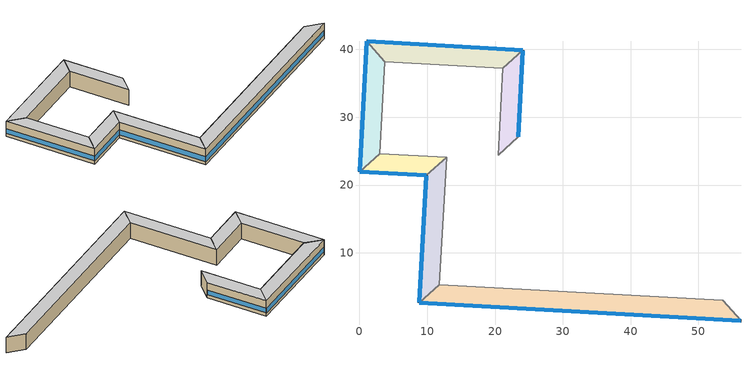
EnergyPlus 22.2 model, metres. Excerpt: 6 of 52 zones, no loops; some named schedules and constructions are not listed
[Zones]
Building Story 1 ThermalZone 1
 floor ground (Typical Insulated Carpeted 8in Slab Floor): 24.12,39.87 23.45,27.1 20.47,24.43 21.14,37.2 z0
 wall outside (Typical Insulated Steel Framed Exterior Wall R-20.41): 23.45,27.1 24.12,39.87 z0:3.6
 wall adiabatic (Typical Interior Wall): 24.12,39.87 21.14,37.2 20.47,24.43 23.45,27.1 z0:3.6
 window (U 0.48 SHGC 0.40 Dbl Ref-D Clr 6mm/13mm): 23.45,27.12 24.11,39.85 z0.76:1.85
 ceiling adiabatic (Typical Interior Floor): 21.14,37.2 20.47,24.43 23.45,27.1 24.12,39.87 z3.6
Building Story 1 ThermalZone 10
 floor ground (Typical Insulated Carpeted 8in Slab Floor): 9.88,21.43 0,21.99 2.98,24.65 12.87,24.1 z0
 wall outside (Typical Insulated Steel Framed Exterior Wall R-20.41): 0,21.99 9.88,21.43 z0:3.6
 wall adiabatic (Typical Interior Wall): 9.88,21.43 12.87,24.1 2.98,24.65 0,21.99 z0:3.6
 window (U 0.48 SHGC 0.40 Dbl Ref-D Clr 6mm/13mm): 0.03,21.99 9.86,21.44 z0.76:1.85
 ceiling adiabatic (Typical Interior Floor): 12.87,24.1 2.98,24.65 0,21.99 9.88,21.43 z3.6
Building Story 1 ThermalZone 11
 floor ground (Typical Insulated Carpeted 8in Slab Floor): 0,21.99 1.09,41.2 3.75,38.22 2.98,24.65 z0
 wall outside (Typical Insulated Steel Framed Exterior Wall R-20.41): 1.09,41.2 0,21.99 z0:3.6
 wall adiabatic (Typical Interior Wall): 0,21.99 2.98,24.65 3.75,38.22 1.09,41.2 z0:3.6
 window (U 0.48 SHGC 0.40 Dbl Ref-D Clr 6mm/13mm): 1.09,41.18 0,22.02 z0.76:1.84
 ceiling adiabatic (Typical Interior Floor): 2.98,24.65 3.75,38.22 1.09,41.2 0,21.99 z3.6
Building Story 1 ThermalZone 12
 floor ground (Typical Insulated Carpeted 8in Slab Floor): 1.09,41.2 24.12,39.87 21.14,37.2 3.75,38.22 z0
 wall outside (Typical Insulated Steel Framed Exterior Wall R-20.41): 24.12,39.87 1.09,41.2 z0:3.6
 wall adiabatic (Typical Interior Wall): 1.09,41.2 3.75,38.22 21.14,37.2 24.12,39.87 z0:3.6
 window (U 0.48 SHGC 0.40 Dbl Ref-D Clr 6mm/13mm): 24.09,39.87 1.11,41.2 z0.76:1.84
 ceiling adiabatic (Typical Interior Floor): 3.75,38.22 21.14,37.2 24.12,39.87 1.09,41.2 z3.6
Building Story 1 ThermalZone 8
 floor ground (Typical Insulated Carpeted 8in Slab Floor): 56.27,0 8.79,2.67 11.78,5.33 53.6,2.98 z0
 wall outside (Typical Insulated Steel Framed Exterior Wall R-20.41): 8.79,2.67 56.27,0 z0:3.6
 wall adiabatic (Typical Interior Wall): 56.27,0 53.6,2.98 11.78,5.33 8.79,2.67 z0:3.6
 window (U 0.48 SHGC 0.40 Dbl Ref-D Clr 6mm/13mm): 8.82,2.66 56.24,0 z0.76:1.84
 ceiling adiabatic (Typical Interior Floor): 53.6,2.98 11.78,5.33 8.79,2.67 56.27,0 z3.6
Building Story 1 ThermalZone 9
 floor ground (Typical Insulated Carpeted 8in Slab Floor): 8.79,2.67 9.88,21.43 12.87,24.1 11.78,5.33 z0
 wall outside (Typical Insulated Steel Framed Exterior Wall R-20.41): 9.88,21.43 8.79,2.67 z0:3.6
 wall adiabatic (Typical Interior Wall): 8.79,2.67 11.78,5.33 12.87,24.1 9.88,21.43 z0:3.6
 window (U 0.48 SHGC 0.40 Dbl Ref-D Clr 6mm/13mm): 9.88,21.41 8.79,2.69 z0.76:1.84
 ceiling adiabatic (Typical Interior Floor): 11.78,5.33 12.87,24.1 9.88,21.43 8.79,2.67 z3.6
[Schedule:Day:Interval]
DataCenter_EQUIP_SCH Wknd|Wkdy|Hol Day 4; DataCenter_EQUIP_SCH Wknd|Wkdy|Hol Day 8; DataCenter_EQUIP_SCH Winter Design Day 11: No, 24:00, 0.25
DataCenter_EQUIP_SCH Wknd|Wkdy|Hol Day 5; DataCenter_EQUIP_SCH Wknd|Wkdy|Hol Day 9: No, 24:00, 0.5
DataCenter_EQUIP_SCH Wknd|Wkdy|Hol Day 6; DataCenter_EQUIP_SCH Wknd|Wkdy|Hol Day 10: No, 24:00, 0.75
DataCenter_EQUIP_SCH Wknd|Wkdy|Hol Day 7; DataCenter_EQUIP_SCH Wknd|Wkdy|Hol Day 11; DataCenter_EQUIP_SCH Summer Design Day: No, 24:00, 1
Schedule Day 3: No, 24:00, 0
SchoolSecondary BLDG_EQUIP_SCH_2013 Default|Wknd Day; SchoolSecondary BLDG_EQUIP_SCH_2013 Default|Wknd Day 2; SchoolSecondary BLDG_EQUIP_SCH_2013 Default: No, 24:00, 0.295624
SchoolSecondary BLDG_EQUIP_SCH_2013 Wkdy Day; SchoolSecondary BLDG_EQUIP_SCH_2013 Wkdy Day 2: No, 08:00, 0.295624, 17:00, 0.90367, 21:00, 0.332931, 24:00, 0.295624
SchoolSecondary BLDG_EQUIP_SCH_2013 Default|Wknd Day 1: No, 24:00, 0.21116
SchoolSecondary BLDG_EQUIP_SCH_2013 Wkdy Day 1: No, 08:00, 0.21116, 17:00, 0.475616, 21:00, 0.237808, 24:00, 0.21116
SchoolSecondary BLDG_EQUIP_SCH_2013 Summer Design Day: No, 08:00, 0.35, 17:00, 0.95, 24:00, 0.35
SchoolSecondary BLDG_EQUIP_SCH_2013 Winter Design Day 2: No, 24:00, 0.35
SchoolSecondary KITCHEN_ELEC_EQUIP_SCH Wknd Day; SchoolSecondary KITCHEN_ELEC_EQUIP_SCH Wknd Day 1; SchoolSecondary KITCHEN_ELEC_EQUIP_SCH Default; SchoolSecondary KITCHEN_ELEC_EQUIP_SCH Winter Design Day: No, 24:00, 0.1
SchoolSecondary KITCHEN_ELEC_EQUIP_SCH Wkdy Day; SchoolSecondary KITCHEN_ELEC_EQUIP_SCH Wkdy Day 1; SchoolSecondary KITCHEN_ELEC_EQUIP_SCH Wkdy Day 2; SchoolSecondary KITCHEN_ELEC_EQUIP_SCH Summer Design Day: No, 08:00, 0.1, 10:00, 0.15, 13:00, 0.25, 15:00, 0.15, 24:00, 0.1
SchoolSecondary KITCHEN_GAS_EQUIP_SCH Wknd Day; SchoolSecondary KITCHEN_GAS_EQUIP_SCH Wknd Day 1; SchoolSecondary KITCHEN_GAS_EQUIP_SCH Default; SchoolSecondary KITCHEN_GAS_EQUIP_SCH Winter Design Day: No, 24:00, 0.02
SchoolSecondary KITCHEN_GAS_EQUIP_SCH Wkdy|SmrDsn Day; SchoolSecondary KITCHEN_GAS_EQUIP_SCH Wkdy|SmrDsn Day 1; SchoolSecondary KITCHEN_GAS_EQUIP_SCH Wkdy|SmrDsn Day 2; SchoolSecondary KITCHEN_GAS_EQUIP_SCH Summer Design Day: No, 08:00, 0.02, 10:00, 0.15, 13:00, 0.2, 15:00, 0.1, 24:00, 0.02
[Schedule:Week:Daily]
SchoolSecondary BLDG_LIGHT_SCH_2013 Week Rule - Jan1-Jun24: SchoolSecondary BLDG_LIGHT_SCH_2013 Wknd Day, SchoolSecondary BLDG_LIGHT_SCH_2013 Wkdy Day, SchoolSecondary BLDG_LIGHT_SCH_2013 Wkdy Day, SchoolSecondary BLDG_LIGHT_SCH_2013 Wkdy Day, SchoolSecondary BLDG_LIGHT_SCH_2013 Wkdy Day, SchoolSecondary BLDG_LIGHT_SCH_2013 Wkdy Day, SchoolSecondary BLDG_LIGHT_SCH_2013 Wknd Day, SchoolSecondary BLDG_LIGHT_SCH_2013 Default, SchoolSecondary BLDG_LIGHT_SCH_2013 Summer Design Day, SchoolSecondary BLDG_LIGHT_SCH_2013 Winter Design Day, SchoolSecondary BLDG_LIGHT_SCH_2013 Default, SchoolSecondary BLDG_LIGHT_SCH_2013 Default
SchoolSecondary BLDG_LIGHT_SCH_2013 Week Rule - Jun25-Jul1: SchoolSecondary BLDG_LIGHT_SCH_2013 Wknd Day, SchoolSecondary BLDG_LIGHT_SCH_2013 Wkdy Day, SchoolSecondary BLDG_LIGHT_SCH_2013 Wkdy Day, SchoolSecondary BLDG_LIGHT_SCH_2013 Wkdy Day, SchoolSecondary BLDG_LIGHT_SCH_2013 Wkdy Day, SchoolSecondary BLDG_LIGHT_SCH_2013 Wkdy Day, SchoolSecondary BLDG_LIGHT_SCH_2013 Wknd Day 1, SchoolSecondary BLDG_LIGHT_SCH_2013 Default, SchoolSecondary BLDG_LIGHT_SCH_2013 Summer Design Day, SchoolSecondary BLDG_LIGHT_SCH_2013 Winter Design Day, SchoolSecondary BLDG_LIGHT_SCH_2013 Default, SchoolSecondary BLDG_LIGHT_SCH_2013 Default
SchoolSecondary BLDG_LIGHT_SCH_2013 Week Rule - Jul2-Aug26: SchoolSecondary BLDG_LIGHT_SCH_2013 Wknd Day 1, SchoolSecondary BLDG_LIGHT_SCH_2013 Wkdy Day 1, SchoolSecondary BLDG_LIGHT_SCH_2013 Wkdy Day 1, SchoolSecondary BLDG_LIGHT_SCH_2013 Wkdy Day 1, SchoolSecondary BLDG_LIGHT_SCH_2013 Wkdy Day 1, SchoolSecondary BLDG_LIGHT_SCH_2013 Wkdy Day 1, SchoolSecondary BLDG_LIGHT_SCH_2013 Wknd Day 1, SchoolSecondary BLDG_LIGHT_SCH_2013 Default, SchoolSecondary BLDG_LIGHT_SCH_2013 Summer Design Day, SchoolSecondary BLDG_LIGHT_SCH_2013 Winter Design Day, SchoolSecondary BLDG_LIGHT_SCH_2013 Default, SchoolSecondary BLDG_LIGHT_SCH_2013 Default
SchoolSecondary BLDG_LIGHT_SCH_2013 Week Rule - Aug27-Sep2: SchoolSecondary BLDG_LIGHT_SCH_2013 Wknd Day 1, SchoolSecondary BLDG_LIGHT_SCH_2013 Wkdy Day 1, SchoolSecondary BLDG_LIGHT_SCH_2013 Wkdy Day 1, SchoolSecondary BLDG_LIGHT_SCH_2013 Wkdy Day 1, SchoolSecondary BLDG_LIGHT_SCH_2013 Wkdy Day 1, SchoolSecondary BLDG_LIGHT_SCH_2013 Wkdy Day 2, SchoolSecondary BLDG_LIGHT_SCH_2013 Default, SchoolSecondary BLDG_LIGHT_SCH_2013 Default, SchoolSecondary BLDG_LIGHT_SCH_2013 Summer Design Day, SchoolSecondary BLDG_LIGHT_SCH_2013 Winter Design Day, SchoolSecondary BLDG_LIGHT_SCH_2013 Default, SchoolSecondary BLDG_LIGHT_SCH_2013 Default
SchoolSecondary BLDG_LIGHT_SCH_2013 Week Rule - Sep3-Dec31: SchoolSecondary BLDG_LIGHT_SCH_2013 Default, SchoolSecondary BLDG_LIGHT_SCH_2013 Wkdy Day 2, SchoolSecondary BLDG_LIGHT_SCH_2013 Wkdy Day 2, SchoolSecondary BLDG_LIGHT_SCH_2013 Wkdy Day 2, SchoolSecondary BLDG_LIGHT_SCH_2013 Wkdy Day 2, SchoolSecondary BLDG_LIGHT_SCH_2013 Wkdy Day 2, SchoolSecondary BLDG_LIGHT_SCH_2013 Default, SchoolSecondary BLDG_LIGHT_SCH_2013 Default, SchoolSecondary BLDG_LIGHT_SCH_2013 Summer Design Day, SchoolSecondary BLDG_LIGHT_SCH_2013 Winter Design Day, SchoolSecondary BLDG_LIGHT_SCH_2013 Default, SchoolSecondary BLDG_LIGHT_SCH_2013 Default
SchoolSecondary BLDG_LIGHT_LIBRARY_SCH_2013 Week Rule - Jan1-Jun24: SchoolSecondary BLDG_LIGHT_LIBRARY_SCH_2013 Wknd Day, SchoolSecondary BLDG_LIGHT_LIBRARY_SCH_2013 Wkdy Day, SchoolSecondary BLDG_LIGHT_LIBRARY_SCH_2013 Wkdy Day, SchoolSecondary BLDG_LIGHT_LIBRARY_SCH_2013 Wkdy Day, SchoolSecondary BLDG_LIGHT_LIBRARY_SCH_2013 Wkdy Day, SchoolSecondary BLDG_LIGHT_LIBRARY_SCH_2013 Wkdy Day, SchoolSecondary BLDG_LIGHT_LIBRARY_SCH_2013 Wknd Day, SchoolSecondary BLDG_LIGHT_LIBRARY_SCH_2013 Default, SchoolSecondary BLDG_LIGHT_LIBRARY_SCH_2013 Summer Design Day, SchoolSecondary BLDG_LIGHT_LIBRARY_SCH_2013 Winter Design Day, SchoolSecondary BLDG_LIGHT_LIBRARY_SCH_2013 Default, SchoolSecondary BLDG_LIGHT_LIBRARY_SCH_2013 Default
SchoolSecondary BLDG_LIGHT_LIBRARY_SCH_2013 Week Rule - Jun25-Jul1: SchoolSecondary BLDG_LIGHT_LIBRARY_SCH_2013 Wknd Day, SchoolSecondary BLDG_LIGHT_LIBRARY_SCH_2013 Wkdy Day, SchoolSecondary BLDG_LIGHT_LIBRARY_SCH_2013 Wkdy Day, SchoolSecondary BLDG_LIGHT_LIBRARY_SCH_2013 Wkdy Day, SchoolSecondary BLDG_LIGHT_LIBRARY_SCH_2013 Wkdy Day, SchoolSecondary BLDG_LIGHT_LIBRARY_SCH_2013 Wkdy Day, SchoolSecondary BLDG_LIGHT_LIBRARY_SCH_2013 Wknd Day 1, SchoolSecondary BLDG_LIGHT_LIBRARY_SCH_2013 Default, SchoolSecondary BLDG_LIGHT_LIBRARY_SCH_2013 Summer Design Day, SchoolSecondary BLDG_LIGHT_LIBRARY_SCH_2013 Winter Design Day, SchoolSecondary BLDG_LIGHT_LIBRARY_SCH_2013 Default, SchoolSecondary BLDG_LIGHT_LIBRARY_SCH_2013 Default
SchoolSecondary BLDG_LIGHT_LIBRARY_SCH_2013 Week Rule - Jul2-Aug26: SchoolSecondary BLDG_LIGHT_LIBRARY_SCH_2013 Wknd Day 1, SchoolSecondary BLDG_LIGHT_LIBRARY_SCH_2013 Wkdy Day 1, SchoolSecondary BLDG_LIGHT_LIBRARY_SCH_2013 Wkdy Day 1, SchoolSecondary BLDG_LIGHT_LIBRARY_SCH_2013 Wkdy Day 1, SchoolSecondary BLDG_LIGHT_LIBRARY_SCH_2013 Wkdy Day 1, SchoolSecondary BLDG_LIGHT_LIBRARY_SCH_2013 Wkdy Day 1, SchoolSecondary BLDG_LIGHT_LIBRARY_SCH_2013 Wknd Day 1, SchoolSecondary BLDG_LIGHT_LIBRARY_SCH_2013 Default, SchoolSecondary BLDG_LIGHT_LIBRARY_SCH_2013 Summer Design Day, SchoolSecondary BLDG_LIGHT_LIBRARY_SCH_2013 Winter Design Day, SchoolSecondary BLDG_LIGHT_LIBRARY_SCH_2013 Default, SchoolSecondary BLDG_LIGHT_LIBRARY_SCH_2013 Default
SchoolSecondary BLDG_LIGHT_LIBRARY_SCH_2013 Week Rule - Aug27-Sep2: SchoolSecondary BLDG_LIGHT_LIBRARY_SCH_2013 Wknd Day 1, SchoolSecondary BLDG_LIGHT_LIBRARY_SCH_2013 Wkdy Day 1, SchoolSecondary BLDG_LIGHT_LIBRARY_SCH_2013 Wkdy Day 1, SchoolSecondary BLDG_LIGHT_LIBRARY_SCH_2013 Wkdy Day 1, SchoolSecondary BLDG_LIGHT_LIBRARY_SCH_2013 Wkdy Day 1, SchoolSecondary BLDG_LIGHT_LIBRARY_SCH_2013 Wkdy Day 2, SchoolSecondary BLDG_LIGHT_LIBRARY_SCH_2013 Default, SchoolSecondary BLDG_LIGHT_LIBRARY_SCH_2013 Default, SchoolSecondary BLDG_LIGHT_LIBRARY_SCH_2013 Summer Design Day, SchoolSecondary BLDG_LIGHT_LIBRARY_SCH_2013 Winter Design Day, SchoolSecondary BLDG_LIGHT_LIBRARY_SCH_2013 Default, SchoolSecondary BLDG_LIGHT_LIBRARY_SCH_2013 Default
SchoolSecondary BLDG_LIGHT_LIBRARY_SCH_2013 Week Rule - Sep3-Dec31: SchoolSecondary BLDG_LIGHT_LIBRARY_SCH_2013 Default, SchoolSecondary BLDG_LIGHT_LIBRARY_SCH_2013 Wkdy Day 2, SchoolSecondary BLDG_LIGHT_LIBRARY_SCH_2013 Wkdy Day 2, SchoolSecondary BLDG_LIGHT_LIBRARY_SCH_2013 Wkdy Day 2, SchoolSecondary BLDG_LIGHT_LIBRARY_SCH_2013 Wkdy Day 2, SchoolSecondary BLDG_LIGHT_LIBRARY_SCH_2013 Wkdy Day 2, SchoolSecondary BLDG_LIGHT_LIBRARY_SCH_2013 Default, SchoolSecondary BLDG_LIGHT_LIBRARY_SCH_2013 Default, SchoolSecondary BLDG_LIGHT_LIBRARY_SCH_2013 Summer Design Day, SchoolSecondary BLDG_LIGHT_LIBRARY_SCH_2013 Winter Design Day, SchoolSecondary BLDG_LIGHT_LIBRARY_SCH_2013 Default, SchoolSecondary BLDG_LIGHT_LIBRARY_SCH_2013 Default
SchoolSecondary BLDG_LIGHT_LOBBYFLR1_SCH_2013 Week Rule - Jan1-Jun24: SchoolSecondary BLDG_LIGHT_LOBBYFLR1_SCH_2013 Wknd Day, SchoolSecondary BLDG_LIGHT_LOBBYFLR1_SCH_2013 Wkdy Day, SchoolSecondary BLDG_LIGHT_LOBBYFLR1_SCH_2013 Wkdy Day, SchoolSecondary BLDG_LIGHT_LOBBYFLR1_SCH_2013 Wkdy Day, SchoolSecondary BLDG_LIGHT_LOBBYFLR1_SCH_2013 Wkdy Day, SchoolSecondary BLDG_LIGHT_LOBBYFLR1_SCH_2013 Wkdy Day, SchoolSecondary BLDG_LIGHT_LOBBYFLR1_SCH_2013 Wknd Day, SchoolSecondary BLDG_LIGHT_LOBBYFLR1_SCH_2013 Default, SchoolSecondary BLDG_LIGHT_LOBBYFLR1_SCH_2013 Summer Design Day, SchoolSecondary BLDG_LIGHT_LOBBYFLR1_SCH_2013 Winter Design Day, SchoolSecondary BLDG_LIGHT_LOBBYFLR1_SCH_2013 Default, SchoolSecondary BLDG_LIGHT_LOBBYFLR1_SCH_2013 Default
SchoolSecondary BLDG_LIGHT_LOBBYFLR1_SCH_2013 Week Rule - Jun25-Jul1: SchoolSecondary BLDG_LIGHT_LOBBYFLR1_SCH_2013 Wknd Day, SchoolSecondary BLDG_LIGHT_LOBBYFLR1_SCH_2013 Wkdy Day, SchoolSecondary BLDG_LIGHT_LOBBYFLR1_SCH_2013 Wkdy Day, SchoolSecondary BLDG_LIGHT_LOBBYFLR1_SCH_2013 Wkdy Day, SchoolSecondary BLDG_LIGHT_LOBBYFLR1_SCH_2013 Wkdy Day, SchoolSecondary BLDG_LIGHT_LOBBYFLR1_SCH_2013 Wkdy Day, SchoolSecondary BLDG_LIGHT_LOBBYFLR1_SCH_2013 Wknd Day 1, SchoolSecondary BLDG_LIGHT_LOBBYFLR1_SCH_2013 Default, SchoolSecondary BLDG_LIGHT_LOBBYFLR1_SCH_2013 Summer Design Day, SchoolSecondary BLDG_LIGHT_LOBBYFLR1_SCH_2013 Winter Design Day, SchoolSecondary BLDG_LIGHT_LOBBYFLR1_SCH_2013 Default, SchoolSecondary BLDG_LIGHT_LOBBYFLR1_SCH_2013 Default
SchoolSecondary BLDG_LIGHT_LOBBYFLR1_SCH_2013 Week Rule - Jul2-Aug26: SchoolSecondary BLDG_LIGHT_LOBBYFLR1_SCH_2013 Wknd Day 1, SchoolSecondary BLDG_LIGHT_LOBBYFLR1_SCH_2013 Wkdy Day 1, SchoolSecondary BLDG_LIGHT_LOBBYFLR1_SCH_2013 Wkdy Day 1, SchoolSecondary BLDG_LIGHT_LOBBYFLR1_SCH_2013 Wkdy Day 1, SchoolSecondary BLDG_LIGHT_LOBBYFLR1_SCH_2013 Wkdy Day 1, SchoolSecondary BLDG_LIGHT_LOBBYFLR1_SCH_2013 Wkdy Day 1, SchoolSecondary BLDG_LIGHT_LOBBYFLR1_SCH_2013 Wknd Day 1, SchoolSecondary BLDG_LIGHT_LOBBYFLR1_SCH_2013 Default, SchoolSecondary BLDG_LIGHT_LOBBYFLR1_SCH_2013 Summer Design Day, SchoolSecondary BLDG_LIGHT_LOBBYFLR1_SCH_2013 Winter Design Day, SchoolSecondary BLDG_LIGHT_LOBBYFLR1_SCH_2013 Default, SchoolSecondary BLDG_LIGHT_LOBBYFLR1_SCH_2013 Default
SchoolSecondary BLDG_LIGHT_LOBBYFLR1_SCH_2013 Week Rule - Aug27-Sep2: SchoolSecondary BLDG_LIGHT_LOBBYFLR1_SCH_2013 Wknd Day 1, SchoolSecondary BLDG_LIGHT_LOBBYFLR1_SCH_2013 Wkdy Day 1, SchoolSecondary BLDG_LIGHT_LOBBYFLR1_SCH_2013 Wkdy Day 1, SchoolSecondary BLDG_LIGHT_LOBBYFLR1_SCH_2013 Wkdy Day 1, SchoolSecondary BLDG_LIGHT_LOBBYFLR1_SCH_2013 Wkdy Day 1, SchoolSecondary BLDG_LIGHT_LOBBYFLR1_SCH_2013 Wkdy Day 2, SchoolSecondary BLDG_LIGHT_LOBBYFLR1_SCH_2013 Default, SchoolSecondary BLDG_LIGHT_LOBBYFLR1_SCH_2013 Default, SchoolSecondary BLDG_LIGHT_LOBBYFLR1_SCH_2013 Summer Design Day, SchoolSecondary BLDG_LIGHT_LOBBYFLR1_SCH_2013 Winter Design Day, SchoolSecondary BLDG_LIGHT_LOBBYFLR1_SCH_2013 Default, SchoolSecondary BLDG_LIGHT_LOBBYFLR1_SCH_2013 Default
SchoolSecondary BLDG_LIGHT_LOBBYFLR1_SCH_2013 Week Rule - Sep3-Dec31: SchoolSecondary BLDG_LIGHT_LOBBYFLR1_SCH_2013 Default, SchoolSecondary BLDG_LIGHT_LOBBYFLR1_SCH_2013 Wkdy Day 2, SchoolSecondary BLDG_LIGHT_LOBBYFLR1_SCH_2013 Wkdy Day 2, SchoolSecondary BLDG_LIGHT_LOBBYFLR1_SCH_2013 Wkdy Day 2, SchoolSecondary BLDG_LIGHT_LOBBYFLR1_SCH_2013 Wkdy Day 2, SchoolSecondary BLDG_LIGHT_LOBBYFLR1_SCH_2013 Wkdy Day 2, SchoolSecondary BLDG_LIGHT_LOBBYFLR1_SCH_2013 Default, SchoolSecondary BLDG_LIGHT_LOBBYFLR1_SCH_2013 Default, SchoolSecondary BLDG_LIGHT_LOBBYFLR1_SCH_2013 Summer Design Day, SchoolSecondary BLDG_LIGHT_LOBBYFLR1_SCH_2013 Winter Design Day, SchoolSecondary BLDG_LIGHT_LOBBYFLR1_SCH_2013 Default, SchoolSecondary BLDG_LIGHT_LOBBYFLR1_SCH_2013 Default
SchoolSecondary BLDG_LIGHT_MECHANICAL_SCH_2013 Week Rule - Jan1-Jun24: SchoolSecondary BLDG_LIGHT_MECHANICAL_SCH_2013 Wknd Day, SchoolSecondary BLDG_LIGHT_MECHANICAL_SCH_2013 Wkdy Day, SchoolSecondary BLDG_LIGHT_MECHANICAL_SCH_2013 Wkdy Day, SchoolSecondary BLDG_LIGHT_MECHANICAL_SCH_2013 Wkdy Day, SchoolSecondary BLDG_LIGHT_MECHANICAL_SCH_2013 Wkdy Day, SchoolSecondary BLDG_LIGHT_MECHANICAL_SCH_2013 Wkdy Day, SchoolSecondary BLDG_LIGHT_MECHANICAL_SCH_2013 Wknd Day, SchoolSecondary BLDG_LIGHT_MECHANICAL_SCH_2013 Default, SchoolSecondary BLDG_LIGHT_MECHANICAL_SCH_2013 Summer Design Day, SchoolSecondary BLDG_LIGHT_MECHANICAL_SCH_2013 Winter Design Day, SchoolSecondary BLDG_LIGHT_MECHANICAL_SCH_2013 Default, SchoolSecondary BLDG_LIGHT_MECHANICAL_SCH_2013 Default
SchoolSecondary BLDG_LIGHT_MECHANICAL_SCH_2013 Week Rule - Jun25-Jul1: SchoolSecondary BLDG_LIGHT_MECHANICAL_SCH_2013 Wknd Day, SchoolSecondary BLDG_LIGHT_MECHANICAL_SCH_2013 Wkdy Day, SchoolSecondary BLDG_LIGHT_MECHANICAL_SCH_2013 Wkdy Day, SchoolSecondary BLDG_LIGHT_MECHANICAL_SCH_2013 Wkdy Day, SchoolSecondary BLDG_LIGHT_MECHANICAL_SCH_2013 Wkdy Day, SchoolSecondary BLDG_LIGHT_MECHANICAL_SCH_2013 Wkdy Day, SchoolSecondary BLDG_LIGHT_MECHANICAL_SCH_2013 Wknd Day 1, SchoolSecondary BLDG_LIGHT_MECHANICAL_SCH_2013 Default, SchoolSecondary BLDG_LIGHT_MECHANICAL_SCH_2013 Summer Design Day, SchoolSecondary BLDG_LIGHT_MECHANICAL_SCH_2013 Winter Design Day, SchoolSecondary BLDG_LIGHT_MECHANICAL_SCH_2013 Default, SchoolSecondary BLDG_LIGHT_MECHANICAL_SCH_2013 Default
SchoolSecondary BLDG_LIGHT_MECHANICAL_SCH_2013 Week Rule - Jul2-Aug26: SchoolSecondary BLDG_LIGHT_MECHANICAL_SCH_2013 Wknd Day 1, SchoolSecondary BLDG_LIGHT_MECHANICAL_SCH_2013 Wkdy Day 1, SchoolSecondary BLDG_LIGHT_MECHANICAL_SCH_2013 Wkdy Day 1, SchoolSecondary BLDG_LIGHT_MECHANICAL_SCH_2013 Wkdy Day 1, SchoolSecondary BLDG_LIGHT_MECHANICAL_SCH_2013 Wkdy Day 1, SchoolSecondary BLDG_LIGHT_MECHANICAL_SCH_2013 Wkdy Day 1, SchoolSecondary BLDG_LIGHT_MECHANICAL_SCH_2013 Wknd Day 1, SchoolSecondary BLDG_LIGHT_MECHANICAL_SCH_2013 Default, SchoolSecondary BLDG_LIGHT_MECHANICAL_SCH_2013 Summer Design Day, SchoolSecondary BLDG_LIGHT_MECHANICAL_SCH_2013 Winter Design Day, SchoolSecondary BLDG_LIGHT_MECHANICAL_SCH_2013 Default, SchoolSecondary BLDG_LIGHT_MECHANICAL_SCH_2013 Default
DataCenter_EQUIP_SCH Week Rule - May28-Jun3: DataCenter_EQUIP_SCH Wknd|Wkdy|Hol Day 4, DataCenter_EQUIP_SCH Wknd|Wkdy|Hol Day 4, DataCenter_EQUIP_SCH Wknd|Wkdy|Hol Day 4, DataCenter_EQUIP_SCH Wknd|Wkdy|Hol Day 4, DataCenter_EQUIP_SCH Wknd|Wkdy|Hol Day 5, DataCenter_EQUIP_SCH Wknd|Wkdy|Hol Day 5, DataCenter_EQUIP_SCH Wknd|Wkdy|Hol Day 5, Schedule Day 3, DataCenter_EQUIP_SCH Summer Design Day, DataCenter_EQUIP_SCH Winter Design Day 11, Schedule Day 3, Schedule Day 3
DataCenter_EQUIP_SCH Week Rule - Jun4-Jun24: DataCenter_EQUIP_SCH Wknd|Wkdy|Hol Day 5, DataCenter_EQUIP_SCH Wknd|Wkdy|Hol Day 5, DataCenter_EQUIP_SCH Wknd|Wkdy|Hol Day 5, DataCenter_EQUIP_SCH Wknd|Wkdy|Hol Day 5, DataCenter_EQUIP_SCH Wknd|Wkdy|Hol Day 5, DataCenter_EQUIP_SCH Wknd|Wkdy|Hol Day 5, DataCenter_EQUIP_SCH Wknd|Wkdy|Hol Day 5, Schedule Day 3, DataCenter_EQUIP_SCH Summer Design Day, DataCenter_EQUIP_SCH Winter Design Day 11, Schedule Day 3, Schedule Day 3
DataCenter_EQUIP_SCH Week Rule - Jun25-Jul1: DataCenter_EQUIP_SCH Wknd|Wkdy|Hol Day 5, DataCenter_EQUIP_SCH Wknd|Wkdy|Hol Day 5, DataCenter_EQUIP_SCH Wknd|Wkdy|Hol Day 5, DataCenter_EQUIP_SCH Wknd|Wkdy|Hol Day 5, DataCenter_EQUIP_SCH Wknd|Wkdy|Hol Day 5, DataCenter_EQUIP_SCH Wknd|Wkdy|Hol Day 5, DataCenter_EQUIP_SCH Wknd|Wkdy|Hol Day 6, Schedule Day 3, DataCenter_EQUIP_SCH Summer Design Day, DataCenter_EQUIP_SCH Winter Design Day 11, Schedule Day 3, Schedule Day 3
DataCenter_EQUIP_SCH Week Rule - Jul2-Jul29: DataCenter_EQUIP_SCH Wknd|Wkdy|Hol Day 6, DataCenter_EQUIP_SCH Wknd|Wkdy|Hol Day 6, DataCenter_EQUIP_SCH Wknd|Wkdy|Hol Day 6, DataCenter_EQUIP_SCH Wknd|Wkdy|Hol Day 6, DataCenter_EQUIP_SCH Wknd|Wkdy|Hol Day 6, DataCenter_EQUIP_SCH Wknd|Wkdy|Hol Day 6, DataCenter_EQUIP_SCH Wknd|Wkdy|Hol Day 6, Schedule Day 3, DataCenter_EQUIP_SCH Summer Design Day, DataCenter_EQUIP_SCH Winter Design Day 11, Schedule Day 3, Schedule Day 3
DataCenter_EQUIP_SCH Week Rule - Jul30-Aug5: DataCenter_EQUIP_SCH Wknd|Wkdy|Hol Day 6, DataCenter_EQUIP_SCH Wknd|Wkdy|Hol Day 6, DataCenter_EQUIP_SCH Wknd|Wkdy|Hol Day 7, DataCenter_EQUIP_SCH Wknd|Wkdy|Hol Day 7, DataCenter_EQUIP_SCH Wknd|Wkdy|Hol Day 7, DataCenter_EQUIP_SCH Wknd|Wkdy|Hol Day 7, DataCenter_EQUIP_SCH Wknd|Wkdy|Hol Day 7, Schedule Day 3, DataCenter_EQUIP_SCH Summer Design Day, DataCenter_EQUIP_SCH Winter Design Day 11, Schedule Day 3, Schedule Day 3
DataCenter_EQUIP_SCH Week Rule - Aug6-Aug26: DataCenter_EQUIP_SCH Wknd|Wkdy|Hol Day 7, DataCenter_EQUIP_SCH Wknd|Wkdy|Hol Day 7, DataCenter_EQUIP_SCH Wknd|Wkdy|Hol Day 7, DataCenter_EQUIP_SCH Wknd|Wkdy|Hol Day 7, DataCenter_EQUIP_SCH Wknd|Wkdy|Hol Day 7, DataCenter_EQUIP_SCH Wknd|Wkdy|Hol Day 7, DataCenter_EQUIP_SCH Wknd|Wkdy|Hol Day 7, Schedule Day 3, DataCenter_EQUIP_SCH Summer Design Day, DataCenter_EQUIP_SCH Winter Design Day 11, Schedule Day 3, Schedule Day 3
DataCenter_EQUIP_SCH Week Rule - Aug27-Sep2: DataCenter_EQUIP_SCH Wknd|Wkdy|Hol Day 7, DataCenter_EQUIP_SCH Wknd|Wkdy|Hol Day 7, DataCenter_EQUIP_SCH Wknd|Wkdy|Hol Day 7, DataCenter_EQUIP_SCH Wknd|Wkdy|Hol Day 7, DataCenter_EQUIP_SCH Wknd|Wkdy|Hol Day 7, DataCenter_EQUIP_SCH Wknd|Wkdy|Hol Day 8, DataCenter_EQUIP_SCH Wknd|Wkdy|Hol Day 8, Schedule Day 3, DataCenter_EQUIP_SCH Summer Design Day, DataCenter_EQUIP_SCH Winter Design Day 11, Schedule Day 3, Schedule Day 3
DataCenter_EQUIP_SCH Week Rule - Sep3-Sep30: DataCenter_EQUIP_SCH Wknd|Wkdy|Hol Day 8, DataCenter_EQUIP_SCH Wknd|Wkdy|Hol Day 8, DataCenter_EQUIP_SCH Wknd|Wkdy|Hol Day 8, DataCenter_EQUIP_SCH Wknd|Wkdy|Hol Day 8, DataCenter_EQUIP_SCH Wknd|Wkdy|Hol Day 8, DataCenter_EQUIP_SCH Wknd|Wkdy|Hol Day 8, DataCenter_EQUIP_SCH Wknd|Wkdy|Hol Day 8, Schedule Day 3, DataCenter_EQUIP_SCH Summer Design Day, DataCenter_EQUIP_SCH Winter Design Day 11, Schedule Day 3, Schedule Day 3
DataCenter_EQUIP_SCH Week Rule - Oct1-Oct28: DataCenter_EQUIP_SCH Wknd|Wkdy|Hol Day 9, DataCenter_EQUIP_SCH Wknd|Wkdy|Hol Day 9, DataCenter_EQUIP_SCH Wknd|Wkdy|Hol Day 9, DataCenter_EQUIP_SCH Wknd|Wkdy|Hol Day 9, DataCenter_EQUIP_SCH Wknd|Wkdy|Hol Day 9, DataCenter_EQUIP_SCH Wknd|Wkdy|Hol Day 9, DataCenter_EQUIP_SCH Wknd|Wkdy|Hol Day 9, Schedule Day 3, DataCenter_EQUIP_SCH Summer Design Day, DataCenter_EQUIP_SCH Winter Design Day 11, Schedule Day 3, Schedule Day 3
DataCenter_EQUIP_SCH Week Rule - Oct29-Nov4: DataCenter_EQUIP_SCH Wknd|Wkdy|Hol Day 9, DataCenter_EQUIP_SCH Wknd|Wkdy|Hol Day 9, DataCenter_EQUIP_SCH Wknd|Wkdy|Hol Day 9, DataCenter_EQUIP_SCH Wknd|Wkdy|Hol Day 10, DataCenter_EQUIP_SCH Wknd|Wkdy|Hol Day 10, DataCenter_EQUIP_SCH Wknd|Wkdy|Hol Day 10, DataCenter_EQUIP_SCH Wknd|Wkdy|Hol Day 10, Schedule Day 3, DataCenter_EQUIP_SCH Summer Design Day, DataCenter_EQUIP_SCH Winter Design Day 11, Schedule Day 3, Schedule Day 3
DataCenter_EQUIP_SCH Week Rule - Nov5-Nov25: DataCenter_EQUIP_SCH Wknd|Wkdy|Hol Day 10, DataCenter_EQUIP_SCH Wknd|Wkdy|Hol Day 10, DataCenter_EQUIP_SCH Wknd|Wkdy|Hol Day 10, DataCenter_EQUIP_SCH Wknd|Wkdy|Hol Day 10, DataCenter_EQUIP_SCH Wknd|Wkdy|Hol Day 10, DataCenter_EQUIP_SCH Wknd|Wkdy|Hol Day 10, DataCenter_EQUIP_SCH Wknd|Wkdy|Hol Day 10, Schedule Day 3, DataCenter_EQUIP_SCH Summer Design Day, DataCenter_EQUIP_SCH Winter Design Day 11, Schedule Day 3, Schedule Day 3
DataCenter_EQUIP_SCH Week Rule - Nov26-Dec2: DataCenter_EQUIP_SCH Wknd|Wkdy|Hol Day 10, DataCenter_EQUIP_SCH Wknd|Wkdy|Hol Day 10, DataCenter_EQUIP_SCH Wknd|Wkdy|Hol Day 10, DataCenter_EQUIP_SCH Wknd|Wkdy|Hol Day 10, DataCenter_EQUIP_SCH Wknd|Wkdy|Hol Day 10, DataCenter_EQUIP_SCH Wknd|Wkdy|Hol Day 11, DataCenter_EQUIP_SCH Wknd|Wkdy|Hol Day 11, Schedule Day 3, DataCenter_EQUIP_SCH Summer Design Day, DataCenter_EQUIP_SCH Winter Design Day 11, Schedule Day 3, Schedule Day 3
DataCenter_EQUIP_SCH Week Rule - Dec3-Dec31: DataCenter_EQUIP_SCH Wknd|Wkdy|Hol Day 11, DataCenter_EQUIP_SCH Wknd|Wkdy|Hol Day 11, DataCenter_EQUIP_SCH Wknd|Wkdy|Hol Day 11, DataCenter_EQUIP_SCH Wknd|Wkdy|Hol Day 11, DataCenter_EQUIP_SCH Wknd|Wkdy|Hol Day 11, DataCenter_EQUIP_SCH Wknd|Wkdy|Hol Day 11, DataCenter_EQUIP_SCH Wknd|Wkdy|Hol Day 11, Schedule Day 3, DataCenter_EQUIP_SCH Summer Design Day, DataCenter_EQUIP_SCH Winter Design Day 11, Schedule Day 3, Schedule Day 3
SchoolSecondary BLDG_EQUIP_SCH_2013 Week Rule - Jan1-Jun24: SchoolSecondary BLDG_EQUIP_SCH_2013 Default|Wknd Day, SchoolSecondary BLDG_EQUIP_SCH_2013 Wkdy Day, SchoolSecondary BLDG_EQUIP_SCH_2013 Wkdy Day, SchoolSecondary BLDG_EQUIP_SCH_2013 Wkdy Day, SchoolSecondary BLDG_EQUIP_SCH_2013 Wkdy Day, SchoolSecondary BLDG_EQUIP_SCH_2013 Wkdy Day, SchoolSecondary BLDG_EQUIP_SCH_2013 Default|Wknd Day, SchoolSecondary BLDG_EQUIP_SCH_2013 Default, SchoolSecondary BLDG_EQUIP_SCH_2013 Summer Design Day, SchoolSecondary BLDG_EQUIP_SCH_2013 Winter Design Day 2, SchoolSecondary BLDG_EQUIP_SCH_2013 Default, SchoolSecondary BLDG_EQUIP_SCH_2013 Default
SchoolSecondary BLDG_EQUIP_SCH_2013 Week Rule - Jun25-Jul1: SchoolSecondary BLDG_EQUIP_SCH_2013 Default|Wknd Day, SchoolSecondary BLDG_EQUIP_SCH_2013 Wkdy Day, SchoolSecondary BLDG_EQUIP_SCH_2013 Wkdy Day, SchoolSecondary BLDG_EQUIP_SCH_2013 Wkdy Day, SchoolSecondary BLDG_EQUIP_SCH_2013 Wkdy Day, SchoolSecondary BLDG_EQUIP_SCH_2013 Wkdy Day, SchoolSecondary BLDG_EQUIP_SCH_2013 Default|Wknd Day 1, SchoolSecondary BLDG_EQUIP_SCH_2013 Default, SchoolSecondary BLDG_EQUIP_SCH_2013 Summer Design Day, SchoolSecondary BLDG_EQUIP_SCH_2013 Winter Design Day 2, SchoolSecondary BLDG_EQUIP_SCH_2013 Default, SchoolSecondary BLDG_EQUIP_SCH_2013 Default
SchoolSecondary BLDG_EQUIP_SCH_2013 Week Rule - Jul2-Aug26: SchoolSecondary BLDG_EQUIP_SCH_2013 Default|Wknd Day 1, SchoolSecondary BLDG_EQUIP_SCH_2013 Wkdy Day 1, SchoolSecondary BLDG_EQUIP_SCH_2013 Wkdy Day 1, SchoolSecondary BLDG_EQUIP_SCH_2013 Wkdy Day 1, SchoolSecondary BLDG_EQUIP_SCH_2013 Wkdy Day 1, SchoolSecondary BLDG_EQUIP_SCH_2013 Wkdy Day 1, SchoolSecondary BLDG_EQUIP_SCH_2013 Default|Wknd Day 1, SchoolSecondary BLDG_EQUIP_SCH_2013 Default, SchoolSecondary BLDG_EQUIP_SCH_2013 Summer Design Day, SchoolSecondary BLDG_EQUIP_SCH_2013 Winter Design Day 2, SchoolSecondary BLDG_EQUIP_SCH_2013 Default, SchoolSecondary BLDG_EQUIP_SCH_2013 Default
SchoolSecondary BLDG_EQUIP_SCH_2013 Week Rule - Aug27-Sep2: SchoolSecondary BLDG_EQUIP_SCH_2013 Default|Wknd Day 1, SchoolSecondary BLDG_EQUIP_SCH_2013 Wkdy Day 1, SchoolSecondary BLDG_EQUIP_SCH_2013 Wkdy Day 1, SchoolSecondary BLDG_EQUIP_SCH_2013 Wkdy Day 1, SchoolSecondary BLDG_EQUIP_SCH_2013 Wkdy Day 1, SchoolSecondary BLDG_EQUIP_SCH_2013 Wkdy Day 2, SchoolSecondary BLDG_EQUIP_SCH_2013 Default|Wknd Day 2, SchoolSecondary BLDG_EQUIP_SCH_2013 Default, SchoolSecondary BLDG_EQUIP_SCH_2013 Summer Design Day, SchoolSecondary BLDG_EQUIP_SCH_2013 Winter Design Day 2, SchoolSecondary BLDG_EQUIP_SCH_2013 Default, SchoolSecondary BLDG_EQUIP_SCH_2013 Default
SchoolSecondary BLDG_EQUIP_SCH_2013 Week Rule - Sep3-Dec31: SchoolSecondary BLDG_EQUIP_SCH_2013 Default|Wknd Day 2, SchoolSecondary BLDG_EQUIP_SCH_2013 Wkdy Day 2, SchoolSecondary BLDG_EQUIP_SCH_2013 Wkdy Day 2, SchoolSecondary BLDG_EQUIP_SCH_2013 Wkdy Day 2, SchoolSecondary BLDG_EQUIP_SCH_2013 Wkdy Day 2, SchoolSecondary BLDG_EQUIP_SCH_2013 Wkdy Day 2, SchoolSecondary BLDG_EQUIP_SCH_2013 Default|Wknd Day 2, SchoolSecondary BLDG_EQUIP_SCH_2013 Default, SchoolSecondary BLDG_EQUIP_SCH_2013 Summer Design Day, SchoolSecondary BLDG_EQUIP_SCH_2013 Winter Design Day 2, SchoolSecondary BLDG_EQUIP_SCH_2013 Default, SchoolSecondary BLDG_EQUIP_SCH_2013 Default
SchoolSecondary KITCHEN_ELEC_EQUIP_SCH Week Rule - Jan1-Jun24: SchoolSecondary KITCHEN_ELEC_EQUIP_SCH Wknd Day, SchoolSecondary KITCHEN_ELEC_EQUIP_SCH Wkdy Day, SchoolSecondary KITCHEN_ELEC_EQUIP_SCH Wkdy Day, SchoolSecondary KITCHEN_ELEC_EQUIP_SCH Wkdy Day, SchoolSecondary KITCHEN_ELEC_EQUIP_SCH Wkdy Day, SchoolSecondary KITCHEN_ELEC_EQUIP_SCH Wkdy Day, SchoolSecondary KITCHEN_ELEC_EQUIP_SCH Wknd Day, SchoolSecondary KITCHEN_ELEC_EQUIP_SCH Default, SchoolSecondary KITCHEN_ELEC_EQUIP_SCH Summer Design Day, SchoolSecondary KITCHEN_ELEC_EQUIP_SCH Winter Design Day, SchoolSecondary KITCHEN_ELEC_EQUIP_SCH Default, SchoolSecondary KITCHEN_ELEC_EQUIP_SCH Default
SchoolSecondary KITCHEN_ELEC_EQUIP_SCH Week Rule - Jun25-Jul1: SchoolSecondary KITCHEN_ELEC_EQUIP_SCH Wknd Day, SchoolSecondary KITCHEN_ELEC_EQUIP_SCH Wkdy Day, SchoolSecondary KITCHEN_ELEC_EQUIP_SCH Wkdy Day, SchoolSecondary KITCHEN_ELEC_EQUIP_SCH Wkdy Day, SchoolSecondary KITCHEN_ELEC_EQUIP_SCH Wkdy Day, SchoolSecondary KITCHEN_ELEC_EQUIP_SCH Wkdy Day, SchoolSecondary KITCHEN_ELEC_EQUIP_SCH Wknd Day 1, SchoolSecondary KITCHEN_ELEC_EQUIP_SCH Default, SchoolSecondary KITCHEN_ELEC_EQUIP_SCH Summer Design Day, SchoolSecondary KITCHEN_ELEC_EQUIP_SCH Winter Design Day, SchoolSecondary KITCHEN_ELEC_EQUIP_SCH Default, SchoolSecondary KITCHEN_ELEC_EQUIP_SCH Default
SchoolSecondary KITCHEN_ELEC_EQUIP_SCH Week Rule - Jul2-Aug26: SchoolSecondary KITCHEN_ELEC_EQUIP_SCH Wknd Day 1, SchoolSecondary KITCHEN_ELEC_EQUIP_SCH Wkdy Day 1, SchoolSecondary KITCHEN_ELEC_EQUIP_SCH Wkdy Day 1, SchoolSecondary KITCHEN_ELEC_EQUIP_SCH Wkdy Day 1, SchoolSecondary KITCHEN_ELEC_EQUIP_SCH Wkdy Day 1, SchoolSecondary KITCHEN_ELEC_EQUIP_SCH Wkdy Day 1, SchoolSecondary KITCHEN_ELEC_EQUIP_SCH Wknd Day 1, SchoolSecondary KITCHEN_ELEC_EQUIP_SCH Default, SchoolSecondary KITCHEN_ELEC_EQUIP_SCH Summer Design Day, SchoolSecondary KITCHEN_ELEC_EQUIP_SCH Winter Design Day, SchoolSecondary KITCHEN_ELEC_EQUIP_SCH Default, SchoolSecondary KITCHEN_ELEC_EQUIP_SCH Default
SchoolSecondary KITCHEN_ELEC_EQUIP_SCH Week Rule - Aug27-Sep2: SchoolSecondary KITCHEN_ELEC_EQUIP_SCH Wknd Day 1, SchoolSecondary KITCHEN_ELEC_EQUIP_SCH Wkdy Day 1, SchoolSecondary KITCHEN_ELEC_EQUIP_SCH Wkdy Day 1, SchoolSecondary KITCHEN_ELEC_EQUIP_SCH Wkdy Day 1, SchoolSecondary KITCHEN_ELEC_EQUIP_SCH Wkdy Day 1, SchoolSecondary KITCHEN_ELEC_EQUIP_SCH Wkdy Day 2, SchoolSecondary KITCHEN_ELEC_EQUIP_SCH Default, SchoolSecondary KITCHEN_ELEC_EQUIP_SCH Default, SchoolSecondary KITCHEN_ELEC_EQUIP_SCH Summer Design Day, SchoolSecondary KITCHEN_ELEC_EQUIP_SCH Winter Design Day, SchoolSecondary KITCHEN_ELEC_EQUIP_SCH Default, SchoolSecondary KITCHEN_ELEC_EQUIP_SCH Default
SchoolSecondary KITCHEN_ELEC_EQUIP_SCH Week Rule - Sep3-Dec31: SchoolSecondary KITCHEN_ELEC_EQUIP_SCH Default, SchoolSecondary KITCHEN_ELEC_EQUIP_SCH Wkdy Day 2, SchoolSecondary KITCHEN_ELEC_EQUIP_SCH Wkdy Day 2, SchoolSecondary KITCHEN_ELEC_EQUIP_SCH Wkdy Day 2, SchoolSecondary KITCHEN_ELEC_EQUIP_SCH Wkdy Day 2, SchoolSecondary KITCHEN_ELEC_EQUIP_SCH Wkdy Day 2, SchoolSecondary KITCHEN_ELEC_EQUIP_SCH Default, SchoolSecondary KITCHEN_ELEC_EQUIP_SCH Default, SchoolSecondary KITCHEN_ELEC_EQUIP_SCH Summer Design Day, SchoolSecondary KITCHEN_ELEC_EQUIP_SCH Winter Design Day, SchoolSecondary KITCHEN_ELEC_EQUIP_SCH Default, SchoolSecondary KITCHEN_ELEC_EQUIP_SCH Default
SchoolSecondary KITCHEN_GAS_EQUIP_SCH Week Rule - Jan1-Jun24: SchoolSecondary KITCHEN_GAS_EQUIP_SCH Wknd Day, SchoolSecondary KITCHEN_GAS_EQUIP_SCH Wkdy|SmrDsn Day, SchoolSecondary KITCHEN_GAS_EQUIP_SCH Wkdy|SmrDsn Day, SchoolSecondary KITCHEN_GAS_EQUIP_SCH Wkdy|SmrDsn Day, SchoolSecondary KITCHEN_GAS_EQUIP_SCH Wkdy|SmrDsn Day, SchoolSecondary KITCHEN_GAS_EQUIP_SCH Wkdy|SmrDsn Day, SchoolSecondary KITCHEN_GAS_EQUIP_SCH Wknd Day, SchoolSecondary KITCHEN_GAS_EQUIP_SCH Default, SchoolSecondary KITCHEN_GAS_EQUIP_SCH Summer Design Day, SchoolSecondary KITCHEN_GAS_EQUIP_SCH Winter Design Day, SchoolSecondary KITCHEN_GAS_EQUIP_SCH Default, SchoolSecondary KITCHEN_GAS_EQUIP_SCH Default
SchoolSecondary KITCHEN_GAS_EQUIP_SCH Week Rule - Jun25-Jul1: SchoolSecondary KITCHEN_GAS_EQUIP_SCH Wknd Day, SchoolSecondary KITCHEN_GAS_EQUIP_SCH Wkdy|SmrDsn Day, SchoolSecondary KITCHEN_GAS_EQUIP_SCH Wkdy|SmrDsn Day, SchoolSecondary KITCHEN_GAS_EQUIP_SCH Wkdy|SmrDsn Day, SchoolSecondary KITCHEN_GAS_EQUIP_SCH Wkdy|SmrDsn Day, SchoolSecondary KITCHEN_GAS_EQUIP_SCH Wkdy|SmrDsn Day, SchoolSecondary KITCHEN_GAS_EQUIP_SCH Wknd Day 1, SchoolSecondary KITCHEN_GAS_EQUIP_SCH Default, SchoolSecondary KITCHEN_GAS_EQUIP_SCH Summer Design Day, SchoolSecondary KITCHEN_GAS_EQUIP_SCH Winter Design Day, SchoolSecondary KITCHEN_GAS_EQUIP_SCH Default, SchoolSecondary KITCHEN_GAS_EQUIP_SCH Default
SchoolSecondary KITCHEN_GAS_EQUIP_SCH Week Rule - Jul2-Aug26: SchoolSecondary KITCHEN_GAS_EQUIP_SCH Wknd Day 1, SchoolSecondary KITCHEN_GAS_EQUIP_SCH Wkdy|SmrDsn Day 1, SchoolSecondary KITCHEN_GAS_EQUIP_SCH Wkdy|SmrDsn Day 1, SchoolSecondary KITCHEN_GAS_EQUIP_SCH Wkdy|SmrDsn Day 1, SchoolSecondary KITCHEN_GAS_EQUIP_SCH Wkdy|SmrDsn Day 1, SchoolSecondary KITCHEN_GAS_EQUIP_SCH Wkdy|SmrDsn Day 1, SchoolSecondary KITCHEN_GAS_EQUIP_SCH Wknd Day 1, SchoolSecondary KITCHEN_GAS_EQUIP_SCH Default, SchoolSecondary KITCHEN_GAS_EQUIP_SCH Summer Design Day, SchoolSecondary KITCHEN_GAS_EQUIP_SCH Winter Design Day, SchoolSecondary KITCHEN_GAS_EQUIP_SCH Default, SchoolSecondary KITCHEN_GAS_EQUIP_SCH Default
SchoolSecondary KITCHEN_GAS_EQUIP_SCH Week Rule - Aug27-Sep2: SchoolSecondary KITCHEN_GAS_EQUIP_SCH Wknd Day 1, SchoolSecondary KITCHEN_GAS_EQUIP_SCH Wkdy|SmrDsn Day 1, SchoolSecondary KITCHEN_GAS_EQUIP_SCH Wkdy|SmrDsn Day 1, SchoolSecondary KITCHEN_GAS_EQUIP_SCH Wkdy|SmrDsn Day 1, SchoolSecondary KITCHEN_GAS_EQUIP_SCH Wkdy|SmrDsn Day 1, SchoolSecondary KITCHEN_GAS_EQUIP_SCH Wkdy|SmrDsn Day 2, SchoolSecondary KITCHEN_GAS_EQUIP_SCH Default, SchoolSecondary KITCHEN_GAS_EQUIP_SCH Default, SchoolSecondary KITCHEN_GAS_EQUIP_SCH Summer Design Day, SchoolSecondary KITCHEN_GAS_EQUIP_SCH Winter Design Day, SchoolSecondary KITCHEN_GAS_EQUIP_SCH Default, SchoolSecondary KITCHEN_GAS_EQUIP_SCH Default
SchoolSecondary KITCHEN_GAS_EQUIP_SCH Week Rule - Sep3-Dec31: SchoolSecondary KITCHEN_GAS_EQUIP_SCH Default, SchoolSecondary KITCHEN_GAS_EQUIP_SCH Wkdy|SmrDsn Day 2, SchoolSecondary KITCHEN_GAS_EQUIP_SCH Wkdy|SmrDsn Day 2, SchoolSecondary KITCHEN_GAS_EQUIP_SCH Wkdy|SmrDsn Day 2, SchoolSecondary KITCHEN_GAS_EQUIP_SCH Wkdy|SmrDsn Day 2, SchoolSecondary KITCHEN_GAS_EQUIP_SCH Wkdy|SmrDsn Day 2, SchoolSecondary KITCHEN_GAS_EQUIP_SCH Default, SchoolSecondary KITCHEN_GAS_EQUIP_SCH Default, SchoolSecondary KITCHEN_GAS_EQUIP_SCH Summer Design Day, SchoolSecondary KITCHEN_GAS_EQUIP_SCH Winter Design Day, SchoolSecondary KITCHEN_GAS_EQUIP_SCH Default, SchoolSecondary KITCHEN_GAS_EQUIP_SCH Default
[Schedule:Year]
SchoolSecondary BLDG_LIGHT_SCH_2013: SchoolSecondary BLDG_LIGHT_SCH_2013 Week Rule - Jan1-Jun24, 1, 1, 6, 24, SchoolSecondary BLDG_LIGHT_SCH_2013 Week Rule - Jun25-Jul1, 6, 25, 7, 1, SchoolSecondary BLDG_LIGHT_SCH_2013 Week Rule - Jul2-Aug26, 7, 2, 8, 26, SchoolSecondary BLDG_LIGHT_SCH_2013 Week Rule - Aug27-Sep2, 8, 27, 9, 2, SchoolSecondary BLDG_LIGHT_SCH_2013 Week Rule - Sep3-Dec31, 9, 3, 12, 31
SchoolSecondary BLDG_LIGHT_LIBRARY_SCH_2013: SchoolSecondary BLDG_LIGHT_LIBRARY_SCH_2013 Week Rule - Jan1-Jun24, 1, 1, 6, 24, SchoolSecondary BLDG_LIGHT_LIBRARY_SCH_2013 Week Rule - Jun25-Jul1, 6, 25, 7, 1, SchoolSecondary BLDG_LIGHT_LIBRARY_SCH_2013 Week Rule - Jul2-Aug26, 7, 2, 8, 26, SchoolSecondary BLDG_LIGHT_LIBRARY_SCH_2013 Week Rule - Aug27-Sep2, 8, 27, 9, 2, SchoolSecondary BLDG_LIGHT_LIBRARY_SCH_2013 Week Rule - Sep3-Dec31, 9, 3, 12, 31
SchoolSecondary BLDG_LIGHT_LOBBYFLR1_SCH_2013: SchoolSecondary BLDG_LIGHT_LOBBYFLR1_SCH_2013 Week Rule - Jan1-Jun24, 1, 1, 6, 24, SchoolSecondary BLDG_LIGHT_LOBBYFLR1_SCH_2013 Week Rule - Jun25-Jul1, 6, 25, 7, 1, SchoolSecondary BLDG_LIGHT_LOBBYFLR1_SCH_2013 Week Rule - Jul2-Aug26, 7, 2, 8, 26, SchoolSecondary BLDG_LIGHT_LOBBYFLR1_SCH_2013 Week Rule - Aug27-Sep2, 8, 27, 9, 2, SchoolSecondary BLDG_LIGHT_LOBBYFLR1_SCH_2013 Week Rule - Sep3-Dec31, 9, 3, 12, 31
SchoolSecondary BLDG_LIGHT_MECHANICAL_SCH_2013: SchoolSecondary BLDG_LIGHT_MECHANICAL_SCH_2013 Week Rule - Jan1-Jun24, 1, 1, 6, 24, SchoolSecondary BLDG_LIGHT_MECHANICAL_SCH_2013 Week Rule - Jun25-Jul1, 6, 25, 7, 1, SchoolSecondary BLDG_LIGHT_MECHANICAL_SCH_2013 Week Rule - Jul2-Aug26, 7, 2, 8, 26, SchoolSecondary BLDG_LIGHT_MECHANICAL_SCH_2013 Week Rule - Aug27-Sep2, 8, 27, 9, 2, SchoolSecondary BLDG_LIGHT_MECHANICAL_SCH_2013 Week Rule - Sep3-Dec31, 9, 3, 12, 31
SchoolSecondary BLDG_LIGHT_OFFICE_SCH_2013: SchoolSecondary BLDG_LIGHT_OFFICE_SCH_2013 Week Rule - Jan1-Jun24, 1, 1, 6, 24, SchoolSecondary BLDG_LIGHT_OFFICE_SCH_2013 Week Rule - Jun25-Jul1, 6, 25, 7, 1, SchoolSecondary BLDG_LIGHT_OFFICE_SCH_2013 Week Rule - Jul2-Aug26, 7, 2, 8, 26, SchoolSecondary BLDG_LIGHT_OFFICE_SCH_2013 Week Rule - Aug27-Sep2, 8, 27, 9, 2, SchoolSecondary BLDG_LIGHT_OFFICE_SCH_2013 Week Rule - Sep3-Dec31, 9, 3, 12, 31
SchoolSecondary BLDG_LIGHT_BATH_SCH_2013: SchoolSecondary BLDG_LIGHT_BATH_SCH_2013 Week Rule - Jan1-Jun24, 1, 1, 6, 24, SchoolSecondary BLDG_LIGHT_BATH_SCH_2013 Week Rule - Jun25-Jul1, 6, 25, 7, 1, SchoolSecondary BLDG_LIGHT_BATH_SCH_2013 Week Rule - Jul2-Aug26, 7, 2, 8, 26, SchoolSecondary BLDG_LIGHT_BATH_SCH_2013 Week Rule - Aug27-Sep2, 8, 27, 9, 2, SchoolSecondary BLDG_LIGHT_BATH_SCH_2013 Week Rule - Sep3-Dec31, 9, 3, 12, 31
SchoolSecondary BLDG_OCC_SCH_Auditorium: SchoolSecondary BLDG_OCC_SCH_Auditorium Week Rule - Jan1-Jun24, 1, 1, 6, 24, SchoolSecondary BLDG_OCC_SCH_Auditorium Week Rule - Jun25-Jul1, 6, 25, 7, 1, SchoolSecondary BLDG_OCC_SCH_Auditorium Week Rule - Jul2-Aug26, 7, 2, 8, 26, SchoolSecondary BLDG_OCC_SCH_Auditorium Week Rule - Aug27-Sep2, 8, 27, 9, 2, SchoolSecondary BLDG_OCC_SCH_Auditorium Week Rule - Sep3-Dec31, 9, 3, 12, 31
SchoolSecondary BLDG_OCC_SCH_Cafeteria: SchoolSecondary BLDG_OCC_SCH_Cafeteria Week Rule - Jan1-Jun24, 1, 1, 6, 24, SchoolSecondary BLDG_OCC_SCH_Cafeteria Week Rule - Jun25-Jul1, 6, 25, 7, 1, SchoolSecondary BLDG_OCC_SCH_Cafeteria Week Rule - Jul2-Aug26, 7, 2, 8, 26, SchoolSecondary BLDG_OCC_SCH_Cafeteria Week Rule - Aug27-Sep2, 8, 27, 9, 2, SchoolSecondary BLDG_OCC_SCH_Cafeteria Week Rule - Sep3-Dec31, 9, 3, 12, 31
SchoolSecondary BLDG_OCC_SCH_Extend: SchoolSecondary BLDG_OCC_SCH_Extend Week Rule - Jan1-Jun24, 1, 1, 6, 24, SchoolSecondary BLDG_OCC_SCH_Extend Week Rule - Jun25-Jul1, 6, 25, 7, 1, SchoolSecondary BLDG_OCC_SCH_Extend Week Rule - Jul2-Aug26, 7, 2, 8, 26, SchoolSecondary BLDG_OCC_SCH_Extend Week Rule - Aug27-Sep2, 8, 27, 9, 2, SchoolSecondary BLDG_OCC_SCH_Extend Week Rule - Sep3-Dec31, 9, 3, 12, 31
SchoolSecondary BLDG_OCC_SCH_Offices: SchoolSecondary BLDG_OCC_SCH_Offices Week Rule - Jan1-Jun24, 1, 1, 6, 24, SchoolSecondary BLDG_OCC_SCH_Offices Week Rule - Jun25-Jul1, 6, 25, 7, 1, SchoolSecondary BLDG_OCC_SCH_Offices Week Rule - Jul2-Aug26, 7, 2, 8, 26, SchoolSecondary BLDG_OCC_SCH_Offices Week Rule - Aug27-Sep2, 8, 27, 9, 2, SchoolSecondary BLDG_OCC_SCH_Offices Week Rule - Sep3-Dec31, 9, 3, 12, 31
Elevator Schedule 3: Elevator Schedule 3 Week Rule - Jan1-Jun10, 1, 1, 6, 10, Elevator Schedule 3 Week Rule - Jun11-Jun17, 6, 11, 6, 17, Elevator Schedule 3 Week Rule - Jun18-Jul1, 6, 18, 7, 1, Elevator Schedule 3 Week Rule - Jul2-Aug26, 7, 2, 8, 26, Elevator Schedule 3 Week Rule - Aug27-Sep2, 8, 27, 9, 2, Elevator Schedule 3 Week Rule - Sep3-Sep16, 9, 3, 9, 16, Elevator Schedule 3 Week Rule - Sep17-Dec31, 9, 17, 12, 31
Elevator Schedule 1: Elevator Schedule 1 Week Rule - Jan1-Jun10, 1, 1, 6, 10, Elevator Schedule 1 Week Rule - Jun11-Jun17, 6, 11, 6, 17, Elevator Schedule 1 Week Rule - Jun18-Jul1, 6, 18, 7, 1, Elevator Schedule 1 Week Rule - Jul2-Aug26, 7, 2, 8, 26, Elevator Schedule 1 Week Rule - Aug27-Sep2, 8, 27, 9, 2, Elevator Schedule 1 Week Rule - Sep3-Sep16, 9, 3, 9, 16, Elevator Schedule 1 Week Rule - Sep17-Dec31, 9, 17, 12, 31
Elevator Schedule 2: Elevator Schedule 2 Week Rule - Jan1-Jun10, 1, 1, 6, 10, Elevator Schedule 2 Week Rule - Jun11-Jun17, 6, 11, 6, 17, Elevator Schedule 2 Week Rule - Jun18-Jul1, 6, 18, 7, 1, Elevator Schedule 2 Week Rule - Jul2-Aug26, 7, 2, 8, 26, Elevator Schedule 2 Week Rule - Aug27-Sep2, 8, 27, 9, 2, Elevator Schedule 2 Week Rule - Sep3-Sep16, 9, 3, 9, 16, Elevator Schedule 2 Week Rule - Sep17-Dec31, 9, 17, 12, 31
DataCenter_EQUIP_SCH: DataCenter_EQUIP_SCH Week Rule - Jan1-Jan28, 1, 1, 1, 28, DataCenter_EQUIP_SCH Week Rule - Jan29-Feb4, 1, 29, 2, 4, DataCenter_EQUIP_SCH Week Rule - Feb5-Feb25, 2, 5, 2, 25, DataCenter_EQUIP_SCH Week Rule - Feb26-Mar4, 2, 26, 3, 4, DataCenter_EQUIP_SCH Week Rule - Mar5-Mar25, 3, 5, 3, 25, DataCenter_EQUIP_SCH Week Rule - Mar26-Apr1, 3, 26, 4, 1, DataCenter_EQUIP_SCH Week Rule - Apr2-Apr29, 4, 2, 4, 29, DataCenter_EQUIP_SCH Week Rule - Apr30-May6, 4, 30, 5, 6, DataCenter_EQUIP_SCH Week Rule - May7-May27, 5, 7, 5, 27, DataCenter_EQUIP_SCH Week Rule - May28-Jun3, 5, 28, 6, 3, DataCenter_EQUIP_SCH Week Rule - Jun4-Jun24, 6, 4, 6, 24, DataCenter_EQUIP_SCH Week Rule - Jun25-Jul1, 6, 25, 7, 1, DataCenter_EQUIP_SCH Week Rule - Jul2-Jul29, 7, 2, 7, 29, DataCenter_EQUIP_SCH Week Rule - Jul30-Aug5, 7, 30, 8, 5, DataCenter_EQUIP_SCH Week Rule - Aug6-Aug26, 8, 6, 8, 26, DataCenter_EQUIP_SCH Week Rule - Aug27-Sep2, 8, 27, 9, 2, DataCenter_EQUIP_SCH Week Rule - Sep3-Sep30, 9, 3, 9, 30, DataCenter_EQUIP_SCH Week Rule - Oct1-Oct28, 10, 1, 10, 28, DataCenter_EQUIP_SCH Week Rule - Oct29-Nov4, 10, 29, 11, 4, DataCenter_EQUIP_SCH Week Rule - Nov5-Nov25, 11, 5, 11, 25, DataCenter_EQUIP_SCH Week Rule - Nov26-Dec2, 11, 26, 12, 2, DataCenter_EQUIP_SCH Week Rule - Dec3-Dec31, 12, 3, 12, 31
SchoolSecondary KITCHEN_ELEC_EQUIP_SCH: SchoolSecondary KITCHEN_ELEC_EQUIP_SCH Week Rule - Jan1-Jun24, 1, 1, 6, 24, SchoolSecondary KITCHEN_ELEC_EQUIP_SCH Week Rule - Jun25-Jul1, 6, 25, 7, 1, SchoolSecondary KITCHEN_ELEC_EQUIP_SCH Week Rule - Jul2-Aug26, 7, 2, 8, 26, SchoolSecondary KITCHEN_ELEC_EQUIP_SCH Week Rule - Aug27-Sep2, 8, 27, 9, 2, SchoolSecondary KITCHEN_ELEC_EQUIP_SCH Week Rule - Sep3-Dec31, 9, 3, 12, 31
SchoolSecondary KITCHEN_GAS_EQUIP_SCH: SchoolSecondary KITCHEN_GAS_EQUIP_SCH Week Rule - Jan1-Jun24, 1, 1, 6, 24, SchoolSecondary KITCHEN_GAS_EQUIP_SCH Week Rule - Jun25-Jul1, 6, 25, 7, 1, SchoolSecondary KITCHEN_GAS_EQUIP_SCH Week Rule - Jul2-Aug26, 7, 2, 8, 26, SchoolSecondary KITCHEN_GAS_EQUIP_SCH Week Rule - Aug27-Sep2, 8, 27, 9, 2, SchoolSecondary KITCHEN_GAS_EQUIP_SCH Week Rule - Sep3-Dec31, 9, 3, 12, 31
